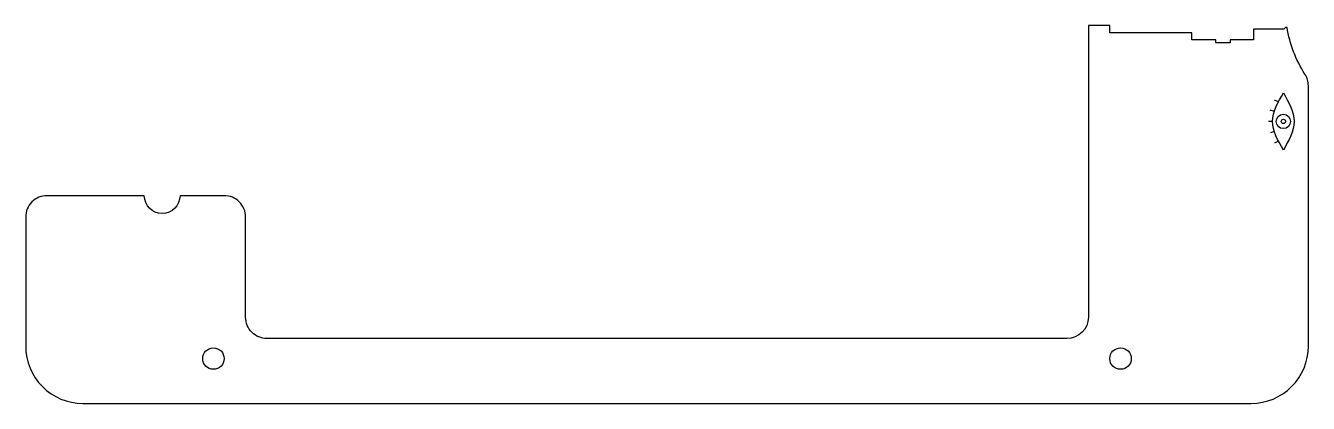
# Model space of a CAD drawing. Header units: millimetres. Extents: x -26 to 153, y -6 to 47.
import ezdxf

# ---------------------------------------------------------------- set-up
doc = ezdxf.new("R2010")
doc.units = ezdxf.units.MM
doc.header["$MEASUREMENT"] = 0
doc.layers.add('LAYER E', color=7, linetype='Continuous')

msp = doc.modelspace()

# ---------------------------------------------------------------- linework, layer by layer
at = {"color": 3}
for p, q in [((149.1, 35.92), (148.57, 36.18, -1.85)), ((148.54, 34.59), (147.97, 34.77, -1.85)), ((148.29, 33.18), (147.7, 33.18, -1.85)), ((148.54, 31.77), (147.98, 31.58, -1.85)), ((149.11, 30.44), (148.58, 30.17, -1.85))]:
    msp.add_line(p, q, dxfattribs=at)
for radius in [1, 0.3]:
    msp.add_circle((149.8, 33.19), radius, dxfattribs=at)
for points in [[(149.8, 29.18), (149.05, 30.51), (147.54, 33.19), (149.05, 35.86), (149.8, 37.2)], [(149.8, 37.2), (150.55, 35.86), (152.05, 33.19), (150.55, 30.51), (149.8, 29.18)]]:
    msp.add_open_spline(points, degree=3, dxfattribs=at)
at = {"layer": 'LAYER E', "color": 5}
msp.add_lwpolyline([(150.32, 46.36), (150.1, 46.36), (149.85, 46.1), (145.6, 46.1), (145.6, 44.6), (142.36, 44.6), (142.36, 44.2), (140.33, 44.2), (140.33, 44.6), (136.99, 44.6), (136.99, 45.6), (125.5, 45.6), (125.5, 46.6), (122.5, 46.6), (122.5, 5.8, -0.414213), (119.5, 2.8), (7.5, 2.8, -0.414214), (4.5, 5.8), (4.5, 19.8, 0.414214), (1.5, 22.8), (-4.68, 22.8, -1), (-9.68, 22.8), (-23.29, 22.8, 0.414214), (-26.29, 19.8), (-26.29, 1.73, 0.414214), (-18.29, -6.27), (145.3, -6.27, 0.414214), (153.3, 1.73), (153.3, 38.18, 0.143411), (152.82, 39.8, -0.102852)], format="xyb", close=True, dxfattribs=at)
at = {"layer": 'LAYER E', "color": 1}
for centre in [(0, 0), (127, 0)]:
    msp.add_circle(centre, 1.5, dxfattribs=at)

doc.saveas('drawing.dxf')
